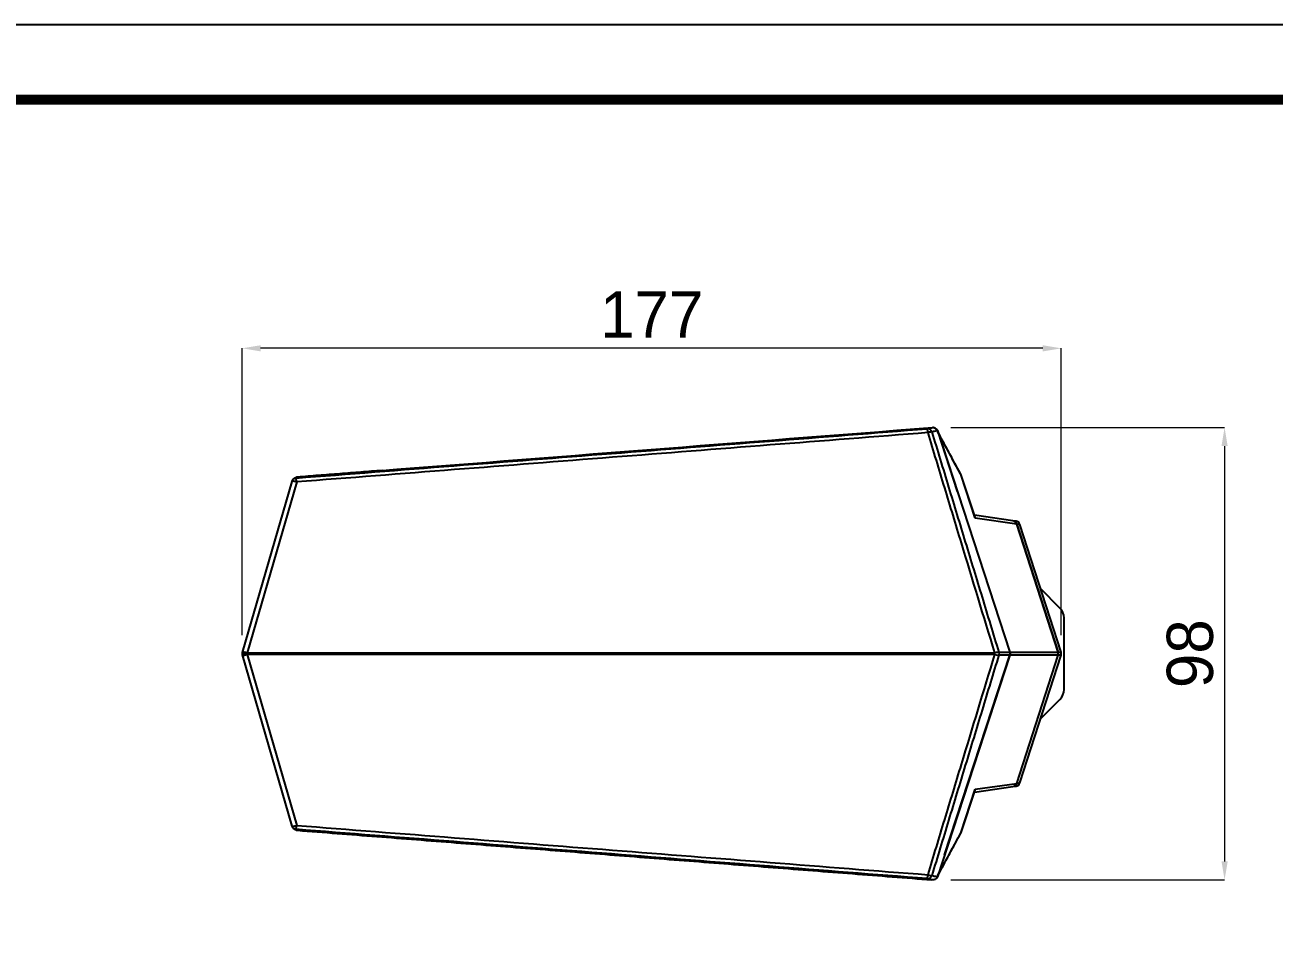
# Model space of a CAD drawing. Extents: x 0 to 948, y 0 to 695.
# Drawn here: x 407.8 to 677.8, y 497.1 to 694.5 of the extents above; entities that cross this region are included whole.
import ezdxf

# ---------------------------------------------------------------- set-up
doc = ezdxf.new("R2010")
doc.units = 0
doc.header["$LTSCALE"] = 10
doc.header["$MEASUREMENT"] = 0
doc.header["$PDMODE"] = 3
doc.header["$PDSIZE"] = -10
doc.layers.get('0').update_dxf_attribs({"linetype": 'CONTINUOUS'})
doc.layers.get('DEFPOINTS').update_dxf_attribs({"linetype": 'CONTINUOUS'})
doc.layers.add('레이어 1', color=7, linetype='CONTINUOUS')
doc.styles.add('Daelim Dimension', font='')
doc.styles.get('Daelim Dimension').set_extended_font_data('나눔고딕')
doc.dimstyles.new('DEFAULT', dxfattribs={"dimscale": 2, "dimtxt": 2, "dimasz": 2, "dimexe": 0, "dimexo": 2, "dimgap": 1, "dimtad": 1, "dimdec": 0, "dimzin": 9, "dimdsep": 46, "dimtxsty": 'Daelim Dimension', "dimcen": 0.5, "dimclrd": 5, "dimclre": 5, "dimclrt": 256, "dimadec": 1, "dimazin": 0, "dimtfac": 1, "dimtdec": 0, "dimtix": 1, "dimtmove": 0, "dimatfit": 3, "dimfxl": 1, "dimtolj": 1, "dimtzin": 1, "dimlwd": 9, "dimlwe": 9, "dimarcsym": 0})

# ---------------------------------------------------------------- blocks, each defined once
blk = doc.blocks.new('*D3')
at = {"color": 5, "lineweight": 9, "ltscale": 0.5, "transparency": 16777216}
for p, q in [((454.74, 562.61), (454.74, 624.62)), ((627.84, 624.62), (458.74, 624.62)), ((631.84, 562.61), (631.84, 624.62))]:
    blk.add_line(p, q, dxfattribs=at)
at = {"color": 5, "ltscale": 0.5, "transparency": 16777216}
for points in [[(458.74, 625.28), (458.74, 623.95), (454.74, 624.62)], [(627.84, 625.28), (627.84, 623.95), (631.84, 624.62)]]:
    blk.add_solid(points, dxfattribs=at)
at = {"layer": 'DEFPOINTS', "color": 0, "ltscale": 0.5, "transparency": 16777216}
for p in [(454.74, 624.62), (454.74, 558.61), (631.84, 558.61)]:
    blk.add_point(p, dxfattribs=at)
at = {"color": 7, "ltscale": 0.5, "transparency": 16777216, "insert": (543.29, 631.95), "char_height": 10, "attachment_point": 5, "style": 'Daelim Dimension'}
blk.add_mtext('\\A1;177', dxfattribs=at)
blk = doc.blocks.new('*D2')
at = {"color": 5, "lineweight": 9, "ltscale": 0.5, "transparency": 16777216}
for p, q in [((607.98, 607.5), (667.14, 607.5)), ((667.14, 603.5), (667.14, 513.71)), ((607.98, 509.71), (667.14, 509.71))]:
    blk.add_line(p, q, dxfattribs=at)
at = {"color": 5, "ltscale": 0.5, "transparency": 16777216}
for points in [[(666.47, 603.5), (667.81, 603.5), (667.14, 607.5)], [(666.47, 513.71), (667.81, 513.71), (667.14, 509.71)]]:
    blk.add_solid(points, dxfattribs=at)
at = {"layer": 'DEFPOINTS', "color": 0, "ltscale": 0.5, "transparency": 16777216}
for p in [(603.98, 607.5), (603.98, 509.71), (667.14, 509.71)]:
    blk.add_point(p, dxfattribs=at)
at = {"color": 7, "ltscale": 0.5, "transparency": 16777216, "insert": (659.7, 558.61), "char_height": 10, "attachment_point": 5, "rotation": 90, "style": 'Daelim Dimension'}
blk.add_mtext('\\A1;98', dxfattribs=at)

msp = doc.modelspace()

# ---------------------------------------------------------------- linework, layer by layer
at = {"ltscale": 0.5}
msp.add_lwpolyline([(0, 0), (947.86, 0), (947.86, 694.51), (0, 694.51)], close=True, dxfattribs=at)
at = {"color": 5, "linetype": 'ByBlock', "lineweight": 200, "const_width": 2.18}
msp.add_lwpolyline([(15.24, 29.74), (932.52, 29.74), (932.52, 678.39), (15.24, 678.39)], close=True, dxfattribs=at)
at = {"layer": '레이어 1', "lineweight": -3}
for p, q in [((605.05, 606.82), (620.71, 558.91)), ((605.13, 606.56), (609.35, 593.67)), ((610.18, 597.21), (610.19, 597.22)), ((613.24, 587.92), (610.18, 597.21)), ((613.19, 588.1), (610.19, 597.22)), ((465.48, 595.85), (454.78, 558.88)), ((466.53, 595.73), (455.83, 558.76)), ((621.37, 587.33), (613.05, 588.52)), ((622.19, 586.64), (613.24, 587.92)), ((622.05, 587.23), (621.37, 587.33)), ((622.19, 586.64), (631.14, 558.91)), ((622.87, 586.54), (622.19, 586.64)), ((631.14, 558.91), (622.19, 586.64)), ((631.79, 558.91), (622.87, 586.54)), ((631.55, 568.48), (627.34, 572.7)), ((632.43, 550.85), (632.43, 566.36)), ((454.77, 558.35), (454.77, 558.35)), ((454.78, 558.33), (465.48, 521.36)), ((455.83, 558.76), (455.83, 558.76)), ((455.83, 558.76), (529.7, 558.76)), ((455.83, 558.45), (466.53, 521.49)), ((529.69, 558.45), (455.83, 558.45)), ((569.26, 558.45), (529.69, 558.45)), ((529.7, 558.76), (569.24, 558.76)), ((569.24, 558.76), (617.48, 558.76)), ((617.48, 558.45), (569.26, 558.45)), ((620.71, 558.3), (605.05, 510.39)), ((606.61, 515.16), (620.71, 558.3)), ((620.71, 558.91), (631.14, 558.91)), ((631.14, 558.3), (620.71, 558.3)), ((622.19, 530.57), (631.14, 558.3)), ((622.87, 530.67), (631.79, 558.3)), ((631.14, 558.91), (631.79, 558.91)), ((631.79, 558.3), (631.14, 558.3)), ((627.34, 544.51), (631.55, 548.73)), ((610.18, 520), (613.24, 529.29)), ((613.05, 528.69), (621.37, 529.88)), ((613.24, 529.29), (622.19, 530.57)), ((621.39, 529.89), (622.05, 529.98)), ((622.19, 530.57), (622.87, 530.67)), ((610.19, 519.99), (613.19, 529.11)), ((610.19, 519.99), (610.18, 520))]:
    msp.add_line(p, q, dxfattribs=at)
for centre, radius, start, end in [((609.24, 596.9), 1, 18.2427, 28.3797), ((466.44, 595.57), 1, 122.8956, 163.856), ((629.43, 566.36), 3, 0, 45), ((455.74, 558.61), 1, 163.856, 180), ((455.74, 558.61), 1, 180, 194.6004), ((455.74, 558.61), 1, 194.6004, 196.1429), ((629.43, 550.85), 3, 315, 0), ((466.44, 521.64), 1, 196.1429, 237.1302), ((609.24, 520.31), 1, 331.6201, 341.7572)]:
    msp.add_arc(centre, radius, start, end, dxfattribs=at)
for centre, major_axis, ratio, start_param, end_param in [((602.93, 606.23), (-0.238, 0.971), 0.977451, 4.791487, 6.113878), ((602.93, 606.23), (-0.078, 0.997), 0.103526, 4.86122, 6.247405), ((602.93, 606.23), (-0.957, -0.29), 0.123941, 3.355409, 4.580248), ((609.24, 596.9), (0.88, 0.475), 0.870772, 6.073568, 6.283389), ((466.44, 595.57), (-0.961, 0.278), 0.174952, 4.668734, 6.283159), ((466.44, 595.57), (0.543, -0.84), 0.991537, 2.635148, 3.141608), ((466.44, 595.57), (-0.078, 0.997), 0.103504, 4.861236, 6.219829), ((612.3, 587.62), (0.711, 0.786), 0.805211, 5.661789, 5.964033), ((612.3, 587.62), (0.45, -1.8), 0.536703, 1.607953, 1.710639), ((621.23, 586.34), (0.996, -0.143), 0.99351, 0.452116, 1.570791), ((621.23, 586.34), (-0.996, 0.143), 0.99351, 3.593708, 4.712384), ((621.91, 586.24), (-0.996, 0.143), 0.99351, 3.593708, 4.712384), ((455.74, 558.61), (-0.968, -0.252), 0.128953, 4.585202, 6.283156), ((455.74, 558.61), (-0.968, -0.252), 0.128953, 4.585202, 6.283156), ((455.74, 558.61), (-0.961, 0.278), 0.174952, 4.668734, 6.283159), ((455.74, 558.61), (0.961, 0.278), 0.174951, 3.141608, 4.756031), ((455.74, 558.61), (0, -1), 0.091638, 1.414402, 1.727191), ((617.39, 558.61), (-0.957, -0.291), 0.12377, 3.306754, 4.580086), ((617.39, 558.61), (0, 1), 0.091638, 4.556003, 4.868784), ((617.39, 558.61), (0.957, -0.291), 0.123769, 4.844709, 6.118085), ((617.39, 558.61), (0, 1), 0.985214, 4.400958, 5.02382), ((619.74, 558.61), (1.02, 0), 0.98124, 5.972732, 6.424948), ((630.18, 558.61), (1.01, 0), 0.994211, 5.972731, 6.59364), ((630.18, 558.61), (-1.01, 0), 0.994211, 2.831138, 3.452047), ((630.83, 558.61), (-1.01, 0), 0.994211, 2.831138, 3.452047), ((612.3, 529.59), (0.711, -0.786), 0.805211, 0.266273, 0.6214), ((612.3, 529.59), (0.45, 1.8), 0.536703, 4.572547, 4.675232), ((621.23, 530.87), (0.996, 0.143), 0.99351, 4.712394, 5.83107), ((621.23, 530.87), (-0.996, -0.143), 0.99351, 1.570802, 2.689477), ((621.91, 530.97), (-0.996, -0.143), 0.99351, 1.570802, 2.689477), ((466.44, 521.64), (-0.961, -0.278), 0.174951, 0.000015, 1.614439), ((466.44, 521.64), (0.078, 0.997), 0.103504, 3.20513, 4.563594), ((466.44, 521.64), (-0.543, -0.84), 0.991523, 6.283167, 6.789184), ((609.24, 520.31), (0.88, -0.475), 0.870772, 6.282935, 6.492803), ((602.93, 510.98), (0.078, 0.997), 0.103526, 3.177468, 4.56361), ((602.93, 510.98), (-0.238, -0.971), 0.977451, 0.169311, 1.491702), ((602.93, 510.98), (-0.957, 0.29), 0.12394, 1.702953, 2.927832)]:
    msp.add_ellipse(centre, major_axis=major_axis, ratio=ratio, start_param=start_param, end_param=end_param, dxfattribs=at)
for points, knots in [([(466.37, 596.57), (489.11, 598.34), (511.86, 600.12), (557.36, 603.67), (580.1, 605.45), (602.85, 607.23)], [0, 0, 0, 0, 0.5, 0.5, 1, 1, 1, 1]), ([(603.02, 606.39), (580.27, 604.61), (557.52, 602.83), (512.03, 599.28), (489.28, 597.5), (466.53, 595.73)], [0, 0, 0, 0, 0.5, 0.5, 1, 1, 1, 1]), ([(602.85, 607.23), (602.98, 607.26), (603.1, 607.29), (603.35, 607.35), (603.48, 607.38), (603.73, 607.44), (603.85, 607.47), (603.98, 607.5)], [0, 0, 0, 0, 0.333049, 0.333049, 0.666525, 0.666525, 1, 1, 1, 1]), ([(617.48, 558.76), (615.06, 566.7), (612.65, 574.63), (609.04, 586.54), (607.83, 590.51), (605.42, 598.45), (604.22, 602.42), (603.02, 606.39)], [0, 0, 0, 0, 0.5, 0.5, 0.75, 0.75, 1, 1, 1, 1]), ([(605.05, 606.82), (605.01, 606.81), (604.98, 606.8), (604.76, 606.75), (604.57, 606.71), (604.26, 606.63), (604.13, 606.6), (603.96, 606.56), (603.91, 606.55), (603.85, 606.54)], [0, 0, 0, 0, 0.084065, 0.084065, 0.55701, 0.55701, 0.872307, 0.872307, 1, 1, 1, 1]), ([(603.85, 606.54), (605.06, 602.57), (606.26, 598.6), (608.67, 590.66), (609.88, 586.69), (612.29, 578.75), (613.5, 574.79), (615.91, 566.85), (617.12, 562.88), (618.32, 558.91)], [0, 0, 0, 0, 0.25, 0.25, 0.5, 0.5, 0.75, 0.75, 1, 1, 1, 1]), ([(603.98, 607.5), (604.03, 607.51), (604.15, 607.51), (604.26, 607.49), (604.33, 607.47), (604.34, 607.47), (604.37, 607.46), (604.41, 607.45), (604.45, 607.43), (604.53, 607.4), (604.58, 607.38), (604.64, 607.34), (604.65, 607.33), (604.68, 607.31), (604.69, 607.3), (604.72, 607.28), (604.75, 607.26), (604.81, 607.2), (604.85, 607.16), (604.89, 607.11), (604.9, 607.1), (604.92, 607.07), (604.93, 607.06), (604.95, 607.02), (604.97, 607), (605.01, 606.92), (605.03, 606.87), (605.05, 606.82)], [0, 0, 0, 0, 0.125, 0.25, 0.25, 0.28125, 0.28125, 0.3125, 0.375, 0.375, 0.5, 0.5, 0.53125, 0.53125, 0.5625, 0.5625, 0.625, 0.625, 0.75, 0.75, 0.78125, 0.78125, 0.8125, 0.8125, 0.875, 0.875, 1, 1, 1, 1]), ([(605.13, 606.56), (605.11, 606.63), (605.08, 606.7), (605.02, 606.82), (604.98, 606.88), (604.93, 606.95), (604.92, 606.97), (604.9, 607), (604.89, 607.01), (604.85, 607.05), (604.83, 607.08), (604.76, 607.15), (604.7, 607.2), (604.62, 607.26), (604.59, 607.28), (604.55, 607.31), (604.53, 607.32), (604.5, 607.34), (604.49, 607.35), (604.41, 607.39), (604.35, 607.42), (604.25, 607.45), (604.21, 607.46), (604.16, 607.47), (604.14, 607.48), (604.11, 607.48), (604.09, 607.48), (604.06, 607.49), (604.05, 607.49), (604.04, 607.49)], [0, 0, 0, 0, 0.139455, 0.139455, 0.278911, 0.278911, 0.313775, 0.313775, 0.348638, 0.348638, 0.418366, 0.418366, 0.557822, 0.557822, 0.627549, 0.627549, 0.662413, 0.662413, 0.697277, 0.697277, 0.836732, 0.836732, 0.90646, 0.90646, 0.941324, 0.941324, 0.976188, 0.976188, 1, 1, 1, 1]), ([(610.18, 597.21), (610.13, 597.3), (610.08, 597.4), (609.47, 598.53), (608.91, 599.56), (607.79, 601.64), (607.23, 602.67), (606.16, 604.66), (605.64, 605.61), (605.13, 606.56)], [0, 0, 0, 0, 0.030335, 0.030335, 0.362507, 0.362507, 0.694678, 0.694678, 1, 1, 1, 1]), ([(466.26, 596.65), (466.3, 596.67), (466.33, 596.68), (466.38, 596.71), (466.4, 596.71), (466.44, 596.73), (466.46, 596.73), (466.55, 596.76), (466.63, 596.78), (466.71, 596.78)], [0, 0, 0, 0, 0.25, 0.25, 0.375, 0.375, 0.5, 0.5, 1, 1, 1, 1]), ([(466.69, 596.78), (466.62, 596.78), (466.54, 596.76), (466.46, 596.73), (466.44, 596.72), (466.4, 596.71), (466.39, 596.7), (466.34, 596.67), (466.3, 596.65), (466.27, 596.63)], [0, 0, 0, 0, 0.5, 0.5, 0.625, 0.625, 0.75, 0.75, 1, 1, 1, 1]), ([(466.71, 596.78), (466.63, 596.74), (466.56, 596.69), (466.48, 596.64), (466.48, 596.64), (466.44, 596.61), (466.4, 596.59), (466.37, 596.57)], [0, 0, 0, 0, 0.647173, 0.647173, 0.686887, 0.686887, 1, 1, 1, 1]), ([(603.02, 510.82), (604.22, 514.79), (605.42, 518.76), (607.83, 526.7), (609.04, 530.67), (612.65, 542.58), (615.06, 550.51), (617.48, 558.45)], [0, 0, 0, 0, 0.25, 0.25, 0.5, 0.5, 1, 1, 1, 1]), ([(618.32, 558.3), (617.12, 554.33), (615.91, 550.36), (613.5, 542.43), (612.29, 538.46), (609.88, 530.52), (608.67, 526.55), (606.26, 518.61), (605.06, 514.64), (603.85, 510.67)], [0, 0, 0, 0, 0.25, 0.25, 0.5, 0.5, 0.75, 0.75, 1, 1, 1, 1]), ([(618.32, 558.91), (618.56, 558.91), (618.79, 558.91), (619.25, 558.91), (619.48, 558.91), (620.04, 558.91), (620.38, 558.91), (620.71, 558.91)], [0, 0, 0, 0, 0.289709, 0.289709, 0.579418, 0.579418, 1, 1, 1, 1]), ([(620.71, 558.3), (620.48, 558.3), (620.25, 558.3), (619.79, 558.3), (619.56, 558.3), (618.99, 558.3), (618.66, 558.3), (618.32, 558.3)], [0, 0, 0, 0, 0.289709, 0.289709, 0.579418, 0.579418, 1, 1, 1, 1]), ([(620.71, 558.91), (620.73, 558.86), (620.75, 558.76), (620.76, 558.66), (620.76, 558.59), (620.76, 558.58), (620.76, 558.55), (620.76, 558.52), (620.75, 558.48), (620.74, 558.4), (620.73, 558.35), (620.71, 558.3)], [0, 0, 0, 0, 0.25, 0.5, 0.5, 0.5625, 0.5625, 0.625, 0.75, 0.75, 1, 1, 1, 1]), ([(613.19, 529.11), (613.19, 529.1), (613.17, 529.05), (613.15, 529), (613.12, 528.96)], [0, 0, 0, 0, 0.119943, 1, 1, 1, 1]), ([(466.53, 521.49), (489.28, 519.71), (512.03, 517.93), (557.52, 514.38), (580.27, 512.6), (603.02, 510.82)], [0, 0, 0, 0, 0.5, 0.5, 1, 1, 1, 1]), ([(466.71, 520.43), (466.63, 520.43), (466.55, 520.45), (466.44, 520.48), (466.4, 520.5), (466.33, 520.53), (466.3, 520.55), (466.26, 520.56)], [0, 0, 0, 0, 0.5, 0.5, 0.75, 0.75, 1, 1, 1, 1]), ([(466.27, 520.58), (466.3, 520.56), (466.34, 520.54), (466.39, 520.51), (466.4, 520.5), (466.44, 520.49), (466.46, 520.48), (466.54, 520.45), (466.62, 520.43), (466.69, 520.43)], [0, 0, 0, 0, 0.25, 0.25, 0.375, 0.375, 0.5, 0.5, 1, 1, 1, 1]), ([(466.37, 520.65), (466.44, 520.6), (466.51, 520.55), (466.61, 520.49), (466.64, 520.47), (466.68, 520.44), (466.69, 520.43), (466.71, 520.43)], [0, 0, 0, 0, 0.647155, 0.647155, 0.904123, 0.904123, 1, 1, 1, 1]), ([(602.85, 509.98), (580.1, 511.76), (557.36, 513.54), (511.86, 517.09), (489.11, 518.87), (466.37, 520.65)], [0, 0, 0, 0, 0.5, 0.5, 1, 1, 1, 1]), ([(605.13, 510.65), (605.64, 511.59), (606.15, 512.54), (607.22, 514.52), (607.78, 515.56), (608.96, 517.73), (609.57, 518.87), (610.18, 520)], [0, 0, 0, 0, 0.304047, 0.304047, 0.635728, 0.635728, 1, 1, 1, 1]), ([(603.85, 510.67), (603.91, 510.66), (603.96, 510.65), (604.13, 510.61), (604.26, 510.58), (604.57, 510.5), (604.76, 510.46), (604.98, 510.41), (605.01, 510.4), (605.05, 510.39)], [0, 0, 0, 0, 0.127681, 0.127681, 0.44299, 0.44299, 0.915954, 0.915954, 1, 1, 1, 1]), ([(605.05, 510.39), (605.03, 510.34), (605.01, 510.29), (604.97, 510.21), (604.95, 510.19), (604.93, 510.15), (604.92, 510.14), (604.9, 510.12), (604.89, 510.1), (604.85, 510.05), (604.81, 510.01), (604.75, 509.95), (604.72, 509.93), (604.69, 509.91), (604.68, 509.9), (604.65, 509.88), (604.64, 509.87), (604.58, 509.84), (604.53, 509.81), (604.45, 509.78), (604.43, 509.77), (604.37, 509.75), (604.34, 509.74), (604.26, 509.72), (604.15, 509.7), (604.03, 509.7), (603.98, 509.71)], [0, 0, 0, 0, 0.125, 0.125, 0.1875, 0.1875, 0.21875, 0.21875, 0.25, 0.25, 0.375, 0.375, 0.4375, 0.4375, 0.46875, 0.46875, 0.5, 0.5, 0.625, 0.625, 0.6875, 0.6875, 0.75, 0.75, 0.875, 1, 1, 1, 1]), ([(604.95, 510.29), (604.99, 510.34), (605.02, 510.39), (605.06, 510.48), (605.08, 510.51), (605.11, 510.58), (605.12, 510.61), (605.13, 510.65)], [0, 0, 0, 0, 0.474341, 0.474341, 0.737171, 0.737171, 1, 1, 1, 1]), ([(603.98, 509.71), (603.85, 509.74), (603.73, 509.77), (603.48, 509.83), (603.35, 509.86), (603.15, 509.91), (603.08, 509.93), (602.95, 509.96), (602.9, 509.97), (602.85, 509.98)], [0, 0, 0, 0, 0.333063, 0.333063, 0.666531, 0.666531, 0.865075, 0.865075, 1, 1, 1, 1])]:
    msp.add_open_spline(points, degree=3, knots=knots, dxfattribs=at)
for points, degree in [([(480.44, 597.86), (521.62, 601.07), (562.8, 604.29), (603.98, 607.5)], 3), ([(610.12, 597.38), (607.6, 602.03), (605.09, 606.68)], 2), ([(485.02, 598.21), (466.69, 596.78)], 1), ([(466.22, 596.62), (466.06, 596.51), (465.9, 596.41)], 2), ([(465.9, 520.8), (466.06, 520.7), (466.22, 520.59)], 2), ([(466.69, 520.43), (603.86, 509.72)], 1), ([(603.98, 509.71), (558.22, 513.28), (512.46, 516.85), (466.71, 520.43)], 3), ([(605.09, 510.53), (607.6, 515.18), (610.12, 519.83)], 2)]:
    msp.add_open_spline(points, degree=degree, dxfattribs=at)

# ---------------------------------------------------------------- dimensions: what is measured, and where the dimension line sits
at = {"color": 5, "ltscale": 0.5}
dim = msp.add_linear_dim(base=(454.74, 624.62), p1=(631.84, 558.61), p2=(454.74, 558.61), text='177', dimstyle='DEFAULT', override={"dimtxt": 5, "dimclrd": 5, "dimclre": 5, "dimclrt": 7}, dxfattribs=at)
dim.commit()
dim.dimension.update_dxf_attribs({"geometry": '*D3', "text_midpoint": (543.29, 631.95)})
dim = msp.add_linear_dim(base=(667.14, 509.71), p1=(603.98, 607.5), p2=(603.98, 509.71), angle=90, dimstyle='DEFAULT', override={"dimtxt": 5, "dimclrd": 5, "dimclre": 5, "dimclrt": 7}, dxfattribs=at)
dim.commit()
dim.dimension.update_dxf_attribs({"geometry": '*D2', "text_midpoint": (659.7, 558.61)})

doc.saveas('drawing.dxf')
